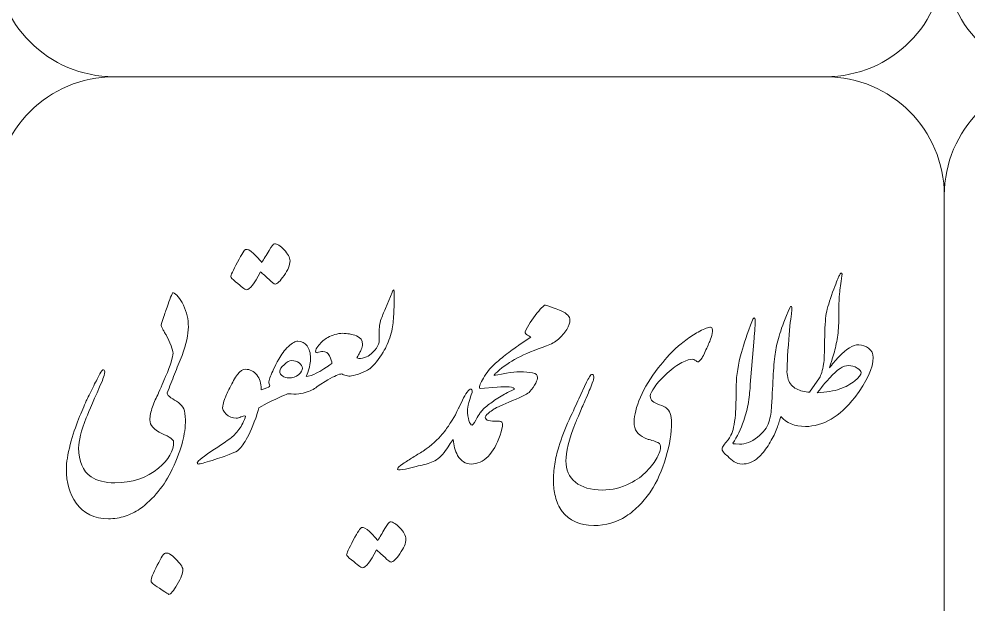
# Model space of a CAD drawing. Header units: millimetres. Extents: x 62 to 462, y 96 to 456.
# Drawn here: x 163.06 to 193.06, y 329.63 to 348.13 of the extents above; entities that cross this region are included whole.
import ezdxf

# ---------------------------------------------------------------- set-up
doc = ezdxf.new("R2010")
doc.units = ezdxf.units.MM
doc.header["$MEASUREMENT"] = 0
doc.layers.add('Layer 1', color=7, linetype='Continuous')

msp = doc.modelspace()

# ---------------------------------------------------------------- linework, layer by layer
at = {"layer": 'Layer 1', "color": 250, "lineweight": 18}
for points, knots in [([(166.0567, 376.3033), (166.0567, 376.3033), (188.5567, 376.3033), (188.5567, 376.3033), (190.6221, 376.3033), (192.3067, 374.6187), (192.3067, 372.5533), (192.3067, 372.5533), (192.3067, 350.0533), (192.3067, 350.0533), (192.3067, 347.9879), (190.6221, 346.3033), (188.5567, 346.3033), (188.5567, 346.3033), (166.0567, 346.3033), (166.0567, 346.3033), (163.9913, 346.3033), (162.3067, 347.9879), (162.3067, 350.0533), (162.3067, 350.0533), (162.3067, 372.5533), (162.3067, 372.5533), (162.3067, 374.6187), (163.9913, 376.3033), (166.0567, 376.3033)], [0, 0, 0, 0, 0.125, 0.125, 0.125, 0.25, 0.25, 0.25, 0.375, 0.375, 0.375, 0.5, 0.5, 0.5, 0.625, 0.625, 0.625, 0.75, 0.75, 0.75, 0.875, 0.875, 0.875, 1, 1, 1, 1]), ([(196.0567, 376.3033), (196.0567, 376.3033), (218.5567, 376.3033), (218.5567, 376.3033), (220.6221, 376.3033), (222.3067, 374.6187), (222.3067, 372.5533), (222.3067, 372.5533), (222.3067, 350.0533), (222.3067, 350.0533), (222.3067, 347.9879), (220.6221, 346.3033), (218.5567, 346.3033), (218.5567, 346.3033), (196.0567, 346.3033), (196.0567, 346.3033), (193.9913, 346.3033), (192.3067, 347.9879), (192.3067, 350.0533), (192.3067, 350.0533), (192.3067, 372.5533), (192.3067, 372.5533), (192.3067, 374.6187), (193.9913, 376.3033), (196.0567, 376.3033)], [0, 0, 0, 0, 0.125, 0.125, 0.125, 0.25, 0.25, 0.25, 0.375, 0.375, 0.375, 0.5, 0.5, 0.5, 0.625, 0.625, 0.625, 0.75, 0.75, 0.75, 0.875, 0.875, 0.875, 1, 1, 1, 1]), ([(166.0567, 346.3033), (166.0567, 346.3033), (188.5567, 346.3033), (188.5567, 346.3033), (190.6221, 346.3033), (192.3067, 344.6187), (192.3067, 342.5533), (192.3067, 342.5533), (192.3067, 320.0533), (192.3067, 320.0533), (192.3067, 317.9879), (190.6221, 316.3033), (188.5567, 316.3033), (188.5567, 316.3033), (166.0567, 316.3033), (166.0567, 316.3033), (163.9913, 316.3033), (162.3067, 317.9879), (162.3067, 320.0533), (162.3067, 320.0533), (162.3067, 342.5533), (162.3067, 342.5533), (162.3067, 344.6187), (163.9913, 346.3033), (166.0567, 346.3033)], [0, 0, 0, 0, 0.125, 0.125, 0.125, 0.25, 0.25, 0.25, 0.375, 0.375, 0.375, 0.5, 0.5, 0.5, 0.625, 0.625, 0.625, 0.75, 0.75, 0.75, 0.875, 0.875, 0.875, 1, 1, 1, 1]), ([(196.0567, 346.3033), (196.0567, 346.3033), (218.5567, 346.3033), (218.5567, 346.3033), (220.6221, 346.3033), (222.3067, 344.6187), (222.3067, 342.5533), (222.3067, 342.5533), (222.3067, 320.0533), (222.3067, 320.0533), (222.3067, 317.9879), (220.6221, 316.3033), (218.5567, 316.3033), (218.5567, 316.3033), (196.0567, 316.3033), (196.0567, 316.3033), (193.9913, 316.3033), (192.3067, 317.9879), (192.3067, 320.0533), (192.3067, 320.0533), (192.3067, 342.5533), (192.3067, 342.5533), (192.3067, 344.6187), (193.9913, 346.3033), (196.0567, 346.3033)], [0, 0, 0, 0, 0.125, 0.125, 0.125, 0.25, 0.25, 0.25, 0.375, 0.375, 0.375, 0.5, 0.5, 0.5, 0.625, 0.625, 0.625, 0.75, 0.75, 0.75, 0.875, 0.875, 0.875, 1, 1, 1, 1]), ([(169.7493, 339.9744), (169.7493, 340.0203), (169.8198, 340.1738), (169.9609, 340.4401), (170.102, 340.7047), (170.1885, 340.837), (170.2184, 340.837), (170.2767, 340.8617), (170.3631, 340.8194), (170.4742, 340.7118), (170.5871, 340.6024), (170.6718, 340.5072), (170.73, 340.4242), (170.7987, 340.5372), (170.8764, 340.6659), (170.961, 340.807), (171.0457, 340.9481), (171.1004, 341.0187), (171.1286, 341.0187), (171.215, 341.0187), (171.3174, 340.9551), (171.4355, 340.83), (171.5555, 340.7047), (171.6172, 340.5865), (171.6243, 340.4754), (171.6243, 340.3449), (171.5607, 340.1896), (171.4338, 340.0115), (171.3085, 339.8351), (171.2185, 339.7469), (171.1586, 339.7469), (171.1215, 339.7469), (171.0528, 339.798), (170.9522, 339.8968), (170.8534, 339.9974), (170.7652, 340.075), (170.6894, 340.1297), (170.5024, 339.7539), (170.3542, 339.567), (170.2449, 339.567), (170.2167, 339.567), (170.1779, 339.5882), (170.1249, 339.634), (170.0773, 339.6746), (170.0032, 339.7363), (169.9009, 339.8193), (169.7986, 339.9021), (169.7493, 339.9533), (169.7493, 339.9744)], [0, 0, 0, 0, 0.0625, 0.0625, 0.0625, 0.125, 0.125, 0.125, 0.1875, 0.1875, 0.1875, 0.25, 0.25, 0.25, 0.3125, 0.3125, 0.3125, 0.375, 0.375, 0.375, 0.4375, 0.4375, 0.4375, 0.5, 0.5, 0.5, 0.5625, 0.5625, 0.5625, 0.625, 0.625, 0.625, 0.6875, 0.6875, 0.6875, 0.75, 0.75, 0.75, 0.8125, 0.8125, 0.8125, 0.875, 0.875, 0.875, 0.9375, 0.9375, 0.9375, 1, 1, 1, 1]), ([(187.3304, 336.9732), (187.338, 336.8896), (187.3533, 336.809), (187.3759, 336.7307), (187.4218, 336.5895), (187.5064, 336.4872), (187.6299, 336.4272), (187.7534, 336.3673), (187.8927, 336.332), (188.048, 336.3214), (188.048, 336.3214), (188.3584, 336.7765), (188.3584, 336.7765), (188.4096, 336.863), (188.4554, 337.0094), (188.4924, 337.2157), (188.5101, 337.3286), (188.5207, 337.5791), (188.5242, 337.9619), (188.5278, 338.3464), (188.5436, 338.6322), (188.5754, 338.8173), (188.6106, 338.9902), (188.6777, 339.2124), (188.7765, 339.4859), (188.877, 339.761), (188.9387, 339.9198), (188.9599, 339.9621), (188.9828, 340.0044), (189.0005, 340.0397), (189.0146, 340.068), (189.0322, 340.0962), (189.0481, 340.1014), (189.0604, 340.0856), (189.0745, 340.0697), (189.078, 340.0432), (189.071, 340.0044), (189.0339, 339.7734), (189.0075, 339.5864), (188.9934, 339.44), (188.9811, 339.2936), (188.974, 339.1542), (188.9757, 339.0219), (188.9775, 338.8896), (188.9757, 338.7186), (188.9687, 338.5086), (188.9616, 338.2988), (188.9405, 338.1048), (188.9052, 337.9284), (188.8717, 337.7502), (188.8293, 337.5791), (188.7765, 337.4115), (188.7253, 337.2457), (188.69, 337.1399), (188.6742, 337.094), (188.757, 337.1981), (188.8576, 337.3163), (188.9793, 337.4521), (189.2086, 337.7008), (189.4185, 337.8243), (189.6037, 337.8243), (189.7166, 337.8243), (189.8207, 337.7872), (189.9141, 337.7149), (190.0094, 337.6461), (190.0588, 337.5491), (190.0588, 337.4203), (190.0588, 337.0887), (189.863, 336.6707), (189.4749, 336.1627), (188.9987, 335.5488), (188.4783, 335.2419), (187.9139, 335.2419), (187.5739, 335.2419), (187.3163, 335.345), (187.1399, 335.5524), (187.1271, 335.5111), (187.1147, 335.4735), (187.1025, 335.4396), (187.0725, 335.3372), (187.0284, 335.2155), (186.9702, 335.0762), (186.9138, 334.9368), (186.8343, 334.7886), (186.7338, 334.6335), (186.6315, 334.4782), (186.5292, 334.353), (186.4251, 334.256), (186.2646, 334.1166), (186.0936, 334.0496), (185.9136, 334.0531), (185.8219, 334.0566), (185.7372, 334.0813), (185.6614, 334.1272), (185.589, 334.1748), (185.5221, 334.2348), (185.4603, 334.3036), (185.4039, 334.3477), (185.3703, 334.3776), (185.3562, 334.39), (185.3086, 334.4359), (185.2839, 334.4817), (185.2839, 334.5294), (185.2839, 334.5646), (185.3016, 334.6052), (185.3351, 334.6493), (185.3703, 334.6934), (185.4091, 334.7445), (185.455, 334.7992), (185.4744, 334.8257), (185.5026, 334.8681), (185.5362, 334.9227), (185.5714, 334.9774), (185.6014, 335.0514), (185.6279, 335.1432), (185.6526, 335.2332), (185.6755, 335.3531), (185.6913, 335.5013), (185.7055, 335.6494), (185.7143, 335.7782), (185.7178, 335.884), (185.7178, 335.884), (185.7284, 336.2051), (185.7284, 336.2051), (185.7319, 336.3144), (185.7319, 336.4308), (185.7284, 336.5508), (185.7354, 336.8683), (185.7901, 337.2123), (185.8942, 337.5844), (185.9665, 337.8366), (186.0812, 338.1753), (186.24, 338.6022), (186.2505, 338.6304), (186.2611, 338.6481), (186.2717, 338.6586), (186.2805, 338.6692), (186.2893, 338.6745), (186.2964, 338.6745), (186.3211, 338.6709), (186.3317, 338.6057), (186.3282, 338.4787), (186.3246, 338.417), (186.3176, 338.3164), (186.3069, 338.1789), (186.2964, 338.0377), (186.2893, 337.9478), (186.2858, 337.9107), (186.2858, 337.9107), (186.1729, 336.5667), (186.1729, 336.5667), (186.1659, 336.4044), (186.1464, 336.2209), (186.1164, 336.0128), (186.0812, 335.8134), (186.0318, 335.6194), (185.9665, 335.4289), (185.8766, 335.1503), (185.7602, 334.9104), (185.619, 334.711), (185.6261, 334.6969), (185.6544, 334.6899), (185.702, 334.6899), (185.702, 334.6899), (185.8325, 334.6846), (185.8325, 334.6846), (186.0212, 334.6776), (186.21, 334.7499), (186.4005, 334.8998), (186.5892, 335.0497), (186.7109, 335.2085), (186.762, 335.3742), (186.8132, 335.5419), (186.8414, 335.7094), (186.845, 335.8788), (186.8679, 336.2685), (186.8873, 336.6072), (186.9014, 336.8947), (186.9155, 337.1823), (186.9366, 337.4151), (186.9666, 337.595), (186.9949, 337.7732), (187.0425, 337.9689), (187.1078, 338.1789), (187.173, 338.3887), (187.2771, 338.6604), (187.4182, 338.9955), (187.4394, 339.0291), (187.457, 339.0432), (187.4747, 339.0361), (187.4923, 339.0291), (187.4853, 338.895), (187.4517, 338.6304), (187.4182, 338.3676), (187.3847, 337.9778), (187.3512, 337.461), (187.3476, 337.3266), (187.3408, 337.1646), (187.3304, 336.9732)], [0, 0, 0, 0, 0.0151515, 0.0151515, 0.0151515, 0.030303, 0.030303, 0.030303, 0.0454545, 0.0454545, 0.0454545, 0.0606061, 0.0606061, 0.0606061, 0.0757576, 0.0757576, 0.0757576, 0.0909091, 0.0909091, 0.0909091, 0.1060606, 0.1060606, 0.1060606, 0.1212121, 0.1212121, 0.1212121, 0.1363636, 0.1363636, 0.1363636, 0.1515152, 0.1515152, 0.1515152, 0.1666667, 0.1666667, 0.1666667, 0.1818182, 0.1818182, 0.1818182, 0.1969697, 0.1969697, 0.1969697, 0.2121212, 0.2121212, 0.2121212, 0.2272727, 0.2272727, 0.2272727, 0.2424242, 0.2424242, 0.2424242, 0.2575758, 0.2575758, 0.2575758, 0.2727273, 0.2727273, 0.2727273, 0.2878788, 0.2878788, 0.2878788, 0.3030303, 0.3030303, 0.3030303, 0.3181818, 0.3181818, 0.3181818, 0.3333333, 0.3333333, 0.3333333, 0.3484848, 0.3484848, 0.3484848, 0.3636364, 0.3636364, 0.3636364, 0.3787879, 0.3787879, 0.3787879, 0.3939394, 0.3939394, 0.3939394, 0.4090909, 0.4090909, 0.4090909, 0.4242424, 0.4242424, 0.4242424, 0.4393939, 0.4393939, 0.4393939, 0.4545455, 0.4545455, 0.4545455, 0.469697, 0.469697, 0.469697, 0.4848485, 0.4848485, 0.4848485, 0.5, 0.5, 0.5, 0.5151515, 0.5151515, 0.5151515, 0.530303, 0.530303, 0.530303, 0.5454545, 0.5454545, 0.5454545, 0.5606061, 0.5606061, 0.5606061, 0.5757576, 0.5757576, 0.5757576, 0.5909091, 0.5909091, 0.5909091, 0.6060606, 0.6060606, 0.6060606, 0.6212121, 0.6212121, 0.6212121, 0.6363636, 0.6363636, 0.6363636, 0.6515152, 0.6515152, 0.6515152, 0.6666667, 0.6666667, 0.6666667, 0.6818182, 0.6818182, 0.6818182, 0.6969697, 0.6969697, 0.6969697, 0.7121212, 0.7121212, 0.7121212, 0.7272727, 0.7272727, 0.7272727, 0.7424242, 0.7424242, 0.7424242, 0.7575758, 0.7575758, 0.7575758, 0.7727273, 0.7727273, 0.7727273, 0.7878788, 0.7878788, 0.7878788, 0.8030303, 0.8030303, 0.8030303, 0.8181818, 0.8181818, 0.8181818, 0.8333333, 0.8333333, 0.8333333, 0.8484848, 0.8484848, 0.8484848, 0.8636364, 0.8636364, 0.8636364, 0.8787879, 0.8787879, 0.8787879, 0.8939394, 0.8939394, 0.8939394, 0.9090909, 0.9090909, 0.9090909, 0.9242424, 0.9242424, 0.9242424, 0.9393939, 0.9393939, 0.9393939, 0.9545455, 0.9545455, 0.9545455, 0.969697, 0.969697, 0.969697, 0.9848485, 0.9848485, 0.9848485, 1, 1, 1, 1]), ([(167.9448, 334.7622), (167.9448, 334.8204), (167.8213, 334.9068), (167.5726, 335.0197), (167.3204, 335.1379), (167.1951, 335.2808), (167.1951, 335.4501), (167.1951, 335.5701), (167.2216, 335.7076), (167.2763, 335.8611), (167.3292, 336.0128), (167.3927, 336.1592), (167.4686, 336.2968), (167.4686, 336.2968), (167.4704, 336.3), (167.4704, 336.3), (167.4704, 336.3), (167.4703, 336.3003), (167.4703, 336.3003), (167.5867, 336.5755), (167.6608, 336.7501), (167.6925, 336.8224), (167.8478, 337.1841), (167.9253, 337.431), (167.9253, 337.5615), (167.9253, 337.6056), (167.9042, 337.6833), (167.8619, 337.7943), (167.8143, 337.9143), (167.7684, 338.0202), (167.7225, 338.1083), (167.7031, 338.1436), (167.682, 338.1771), (167.6608, 338.2124), (167.6396, 338.2476), (167.622, 338.2812), (167.6043, 338.3165), (167.562, 338.3782), (167.5461, 338.4258), (167.5532, 338.4611), (167.5832, 338.5563), (167.6114, 338.6428), (167.6361, 338.7186), (167.659, 338.7945), (167.682, 338.8597), (167.7031, 338.9144), (167.7948, 339.1914), (167.8654, 339.3765), (167.9148, 339.4736), (168.0312, 339.4347), (168.1458, 339.3042), (168.2552, 339.0802), (168.3593, 338.8562), (168.4104, 338.6269), (168.4104, 338.394), (168.4104, 338.1524), (168.3434, 337.849), (168.2094, 337.4839), (168.13, 337.2881), (168.0506, 337.0905), (167.973, 336.8913), (167.8954, 336.6937), (167.8195, 336.4962), (167.7437, 336.3003), (167.7437, 336.3003), (167.7432, 336.2994), (167.7432, 336.2994), (167.7432, 336.2994), (167.7437, 336.2968), (167.7437, 336.2968), (167.7437, 336.2492), (167.7825, 336.1998), (167.8602, 336.1521), (167.9377, 336.1045), (168.0153, 336.0516), (168.0948, 335.9952), (168.1741, 335.937), (168.2306, 335.8734), (168.2658, 335.8011), (168.2994, 335.7218), (168.317, 335.6053), (168.317, 335.4501), (168.317, 335.2226), (168.287, 334.9897), (168.2288, 334.7516), (168.1706, 334.5205), (168.0612, 334.2348), (167.9025, 333.8943), (167.652, 333.3669), (167.3115, 332.9472), (166.8794, 332.6332), (166.7224, 332.5326), (166.5672, 332.4568), (166.4155, 332.4057), (166.2497, 332.351), (166.0716, 332.3227), (165.8828, 332.3227), (165.4383, 332.3227), (165.0979, 332.4885), (164.8598, 332.8184), (164.6569, 333.1006), (164.5546, 333.464), (164.5546, 333.9049), (164.5546, 334.1007), (164.5952, 334.3565), (164.6781, 334.674), (164.761, 334.9809), (164.8474, 335.2455), (164.9374, 335.4695), (165.0344, 335.7006), (165.1155, 335.8964), (165.1843, 336.0534), (165.2055, 336.0921), (165.2355, 336.1503), (165.2725, 336.228), (165.3113, 336.3039), (165.3589, 336.4062), (165.4172, 336.5296), (165.4595, 336.6054), (165.4965, 336.6742), (165.5283, 336.736), (165.5618, 336.7977), (165.5883, 336.8541), (165.6094, 336.9018), (165.6606, 336.9953), (165.6994, 337.0394), (165.7276, 337.0359), (165.7664, 337.0288), (165.7752, 336.99), (165.7593, 336.9177), (165.7417, 336.8313), (165.7188, 336.7572), (165.6923, 336.6954), (165.4471, 336.1292), (165.2778, 335.7359), (165.1843, 335.5119), (165.0238, 335.1009), (164.9427, 334.7851), (164.9427, 334.5611), (164.9427, 334.136), (165.0732, 333.8344), (165.3342, 333.651), (165.5283, 333.5239), (165.777, 333.4605), (166.0839, 333.4605), (166.636, 333.4605), (167.0964, 333.6156), (167.4686, 333.9243), (167.7861, 334.1907), (167.9448, 334.4694), (167.9448, 334.7622)], [0, 0, 0, 0, 0.02, 0.02, 0.02, 0.04, 0.04, 0.04, 0.06, 0.06, 0.06, 0.08, 0.08, 0.08, 0.1, 0.1, 0.1, 0.12, 0.12, 0.12, 0.14, 0.14, 0.14, 0.16, 0.16, 0.16, 0.18, 0.18, 0.18, 0.2, 0.2, 0.2, 0.22, 0.22, 0.22, 0.24, 0.24, 0.24, 0.26, 0.26, 0.26, 0.28, 0.28, 0.28, 0.3, 0.3, 0.3, 0.32, 0.32, 0.32, 0.34, 0.34, 0.34, 0.36, 0.36, 0.36, 0.38, 0.38, 0.38, 0.4, 0.4, 0.4, 0.42, 0.42, 0.42, 0.44, 0.44, 0.44, 0.46, 0.46, 0.46, 0.48, 0.48, 0.48, 0.5, 0.5, 0.5, 0.52, 0.52, 0.52, 0.54, 0.54, 0.54, 0.56, 0.56, 0.56, 0.58, 0.58, 0.58, 0.6, 0.6, 0.6, 0.62, 0.62, 0.62, 0.64, 0.64, 0.64, 0.66, 0.66, 0.66, 0.68, 0.68, 0.68, 0.7, 0.7, 0.7, 0.72, 0.72, 0.72, 0.74, 0.74, 0.74, 0.76, 0.76, 0.76, 0.78, 0.78, 0.78, 0.8, 0.8, 0.8, 0.82, 0.82, 0.82, 0.84, 0.84, 0.84, 0.86, 0.86, 0.86, 0.88, 0.88, 0.88, 0.9, 0.9, 0.9, 0.92, 0.92, 0.92, 0.94, 0.94, 0.94, 0.96, 0.96, 0.96, 0.98, 0.98, 0.98, 1, 1, 1, 1]), ([(174.1413, 337.4998), (174.2242, 337.558), (174.2948, 337.6303), (174.353, 337.7167), (174.4147, 337.8032), (174.4465, 337.8896), (174.4465, 337.9761), (174.4465, 337.9761), (174.4465, 338.3165), (174.4465, 338.3165), (174.4465, 338.3994), (174.4606, 338.4911), (174.4871, 338.5899), (174.5364, 338.7274), (174.5859, 338.8545), (174.637, 338.9673), (174.637, 338.9673), (174.8487, 339.4788), (174.8487, 339.4788), (174.8522, 339.5036), (174.8698, 339.5318), (174.9015, 339.5618), (174.9157, 339.5618), (174.921, 339.5265), (174.921, 339.4542), (174.921, 339.4542), (174.9122, 339.0873), (174.9122, 339.0873), (174.9122, 339.0873), (174.891, 338.6428), (174.891, 338.6428), (174.891, 338.4876), (174.8592, 338.3112), (174.7975, 338.1154), (174.7393, 337.9178), (174.6634, 337.745), (174.57, 337.5933), (174.4294, 337.3631), (174.2871, 337.1871), (174.1431, 337.0673), (174.1431, 337.0673), (174.1413, 337.0641), (174.1413, 337.0641), (174.0584, 337.0094), (173.9649, 336.9618), (173.8626, 336.923), (173.7585, 336.8824), (173.658, 336.8559), (173.5628, 336.8418), (173.5098, 336.8313), (173.4552, 336.8348), (173.397, 336.8489), (173.3388, 336.8648), (173.2929, 336.8824), (173.2629, 336.9036), (173.2206, 336.9036), (173.1624, 336.8859), (173.0865, 336.8524), (173.0142, 336.8207), (172.9242, 336.7766), (172.8184, 336.7184), (172.8184, 336.7184), (172.5132, 336.5261), (172.5132, 336.5261), (172.5132, 336.5261), (172.5129, 336.5274), (172.5129, 336.5274), (172.416, 336.4413), (172.2996, 336.376), (172.1622, 336.332), (172.007, 336.2721), (171.8112, 336.2544), (171.5731, 336.2738), (171.5237, 336.2738), (171.3032, 336.1768), (170.9064, 335.9793), (170.9064, 335.9793), (170.6337, 335.829), (170.6337, 335.829), (170.6337, 335.829), (170.6136, 335.75), (170.6136, 335.75), (170.5924, 335.6635), (170.5659, 335.5806), (170.5395, 335.5048), (170.4177, 335.1714), (170.3067, 334.9245), (170.2026, 334.7657), (170.1003, 334.607), (170.0191, 334.5099), (169.9609, 334.4712), (169.901, 334.4341), (169.8145, 334.3935), (169.6963, 334.3494), (169.5799, 334.3071), (169.4018, 334.2471), (169.1619, 334.1695), (168.922, 334.0919), (168.7809, 334.0531), (168.735, 334.0531), (168.7086, 334.0531), (168.6945, 334.0602), (168.6945, 334.0743), (168.6663, 334.1113), (168.8091, 334.2366), (169.1231, 334.4465), (169.437, 334.6563), (169.6399, 334.794), (169.7298, 334.8592), (169.8216, 334.9245), (169.9151, 335.0197), (170.0085, 335.1467), (170.1038, 335.2719), (170.1744, 335.4148), (170.2185, 335.5718), (170.1708, 335.5789), (170.1214, 335.5701), (170.0721, 335.5436), (170.0209, 335.5189), (169.9715, 335.5048), (169.9239, 335.5048), (169.7969, 335.5083), (169.6893, 335.5506), (169.6029, 335.6301), (169.5182, 335.7076), (169.4811, 335.7958), (169.4952, 335.8929), (169.5093, 335.9511), (169.5288, 336.0198), (169.5552, 336.0975), (169.5799, 336.1751), (169.6346, 336.2985), (169.7175, 336.4661), (169.8004, 336.6354), (169.8833, 336.7748), (169.968, 336.8841), (170.0526, 336.9953), (170.1355, 337.05), (170.2185, 337.05), (170.3595, 337.05), (170.4777, 336.99), (170.573, 336.87), (170.6682, 336.7483), (170.7141, 336.6037), (170.7141, 336.4361), (170.7141, 336.4361), (170.7138, 336.4008), (170.7138, 336.4008), (170.7138, 336.4008), (170.8111, 336.4344), (170.8111, 336.4344), (170.9257, 336.4767), (170.984, 336.5067), (170.984, 336.5278), (170.9628, 336.5631), (170.9522, 336.6054), (170.9522, 336.6566), (170.9592, 336.7024), (170.9769, 336.7589), (171.0051, 336.8277), (171.0528, 336.9546), (171.141, 337.1346), (171.2679, 337.3656), (171.3473, 337.5174), (171.4479, 337.6514), (171.5731, 337.7679), (171.6966, 337.8825), (171.7971, 337.9389), (171.873, 337.9389), (171.9929, 337.9389), (172.0917, 337.8878), (172.1675, 337.789), (172.2363, 337.692), (172.2699, 337.565), (172.2699, 337.4062), (172.2699, 337.2651), (172.2504, 337.1381), (172.2116, 337.027), (172.171, 336.9141), (172.1463, 336.8453), (172.1358, 336.8171), (172.1358, 336.8171), (172.1975, 336.8277), (172.1975, 336.8277), (172.3316, 336.8612), (172.4374, 336.907), (172.5132, 336.9618), (172.5132, 336.9618), (172.5165, 336.9564), (172.5165, 336.9564), (172.578, 336.9883), (172.6651, 337.0407), (172.776, 337.1153), (172.8008, 337.1294), (172.8572, 337.17), (172.9472, 337.2352), (172.9472, 337.2899), (172.9224, 337.3692), (172.8748, 337.4733), (172.8237, 337.5668), (172.7532, 337.6127), (172.6632, 337.6127), (172.605, 337.6127), (172.545, 337.5986), (172.4815, 337.5703), (172.4374, 337.5703), (172.4233, 337.6003), (172.4409, 337.6585), (172.455, 337.7009), (172.485, 337.752), (172.5344, 337.8138), (172.6103, 337.9107), (172.7037, 337.9919), (172.8184, 338.0571), (172.8907, 338.096), (172.9648, 338.1242), (173.0406, 338.1453), (173.1342, 338.1736), (173.2117, 338.1877), (173.2788, 338.1877), (173.4357, 338.1877), (173.5839, 338.1594), (173.7233, 338.1048), (173.8538, 338.0536), (173.919, 337.9637), (173.919, 337.8349), (173.919, 337.7908), (173.9032, 337.7361), (173.8732, 337.6709), (173.8556, 337.632), (173.8397, 337.5968), (173.8238, 337.5668), (173.808, 337.5351), (173.7797, 337.4839), (173.7374, 337.4116), (173.7621, 337.3904), (173.8203, 337.3887), (173.9138, 337.4028), (174.0072, 337.4187), (174.0831, 337.4504), (174.1413, 337.4998)], [0, 0, 0, 0, 0.0125, 0.0125, 0.0125, 0.025, 0.025, 0.025, 0.0375, 0.0375, 0.0375, 0.05, 0.05, 0.05, 0.0625, 0.0625, 0.0625, 0.075, 0.075, 0.075, 0.0875, 0.0875, 0.0875, 0.1, 0.1, 0.1, 0.1125, 0.1125, 0.1125, 0.125, 0.125, 0.125, 0.1375, 0.1375, 0.1375, 0.15, 0.15, 0.15, 0.1625, 0.1625, 0.1625, 0.175, 0.175, 0.175, 0.1875, 0.1875, 0.1875, 0.2, 0.2, 0.2, 0.2125, 0.2125, 0.2125, 0.225, 0.225, 0.225, 0.2375, 0.2375, 0.2375, 0.25, 0.25, 0.25, 0.2625, 0.2625, 0.2625, 0.275, 0.275, 0.275, 0.2875, 0.2875, 0.2875, 0.3, 0.3, 0.3, 0.3125, 0.3125, 0.3125, 0.325, 0.325, 0.325, 0.3375, 0.3375, 0.3375, 0.35, 0.35, 0.35, 0.3625, 0.3625, 0.3625, 0.375, 0.375, 0.375, 0.3875, 0.3875, 0.3875, 0.4, 0.4, 0.4, 0.4125, 0.4125, 0.4125, 0.425, 0.425, 0.425, 0.4375, 0.4375, 0.4375, 0.45, 0.45, 0.45, 0.4625, 0.4625, 0.4625, 0.475, 0.475, 0.475, 0.4875, 0.4875, 0.4875, 0.5, 0.5, 0.5, 0.5125, 0.5125, 0.5125, 0.525, 0.525, 0.525, 0.5375, 0.5375, 0.5375, 0.55, 0.55, 0.55, 0.5625, 0.5625, 0.5625, 0.575, 0.575, 0.575, 0.5875, 0.5875, 0.5875, 0.6, 0.6, 0.6, 0.6125, 0.6125, 0.6125, 0.625, 0.625, 0.625, 0.6375, 0.6375, 0.6375, 0.65, 0.65, 0.65, 0.6625, 0.6625, 0.6625, 0.675, 0.675, 0.675, 0.6875, 0.6875, 0.6875, 0.7, 0.7, 0.7, 0.7125, 0.7125, 0.7125, 0.725, 0.725, 0.725, 0.7375, 0.7375, 0.7375, 0.75, 0.75, 0.75, 0.7625, 0.7625, 0.7625, 0.775, 0.775, 0.775, 0.7875, 0.7875, 0.7875, 0.8, 0.8, 0.8, 0.8125, 0.8125, 0.8125, 0.825, 0.825, 0.825, 0.8375, 0.8375, 0.8375, 0.85, 0.85, 0.85, 0.8625, 0.8625, 0.8625, 0.875, 0.875, 0.875, 0.8875, 0.8875, 0.8875, 0.9, 0.9, 0.9, 0.9125, 0.9125, 0.9125, 0.925, 0.925, 0.925, 0.9375, 0.9375, 0.9375, 0.95, 0.95, 0.95, 0.9625, 0.9625, 0.9625, 0.975, 0.975, 0.975, 0.9875, 0.9875, 0.9875, 1, 1, 1, 1]), ([(178.1684, 337.2828), (178.2548, 337.3551), (178.3783, 337.4539), (178.5405, 337.5827), (178.6993, 337.7026), (178.8069, 337.782), (178.8669, 337.819), (178.8669, 337.819), (179.2373, 338.0625), (179.2373, 338.0625), (179.2285, 338.0695), (179.1915, 338.0924), (179.1297, 338.1294), (179.0821, 338.1542), (179.0574, 338.1876), (179.0574, 338.2335), (179.1474, 338.4328), (179.2708, 338.6304), (179.4296, 338.828), (179.5848, 339.0132), (179.6748, 339.0978), (179.703, 339.0802), (179.9817, 338.985), (180.1475, 338.9232), (180.1986, 338.9003), (180.3821, 338.8138), (180.4738, 338.715), (180.4738, 338.6057), (180.4738, 338.5299), (180.4385, 338.4311), (180.3697, 338.3112), (180.2939, 338.193), (180.2074, 338.0924), (180.1122, 338.006), (180.0046, 337.9161), (179.8794, 337.8437), (179.7347, 337.789), (179.359, 337.662), (179.0521, 337.5351), (178.8122, 337.408), (178.5762, 337.2848), (178.3639, 337.1394), (178.1775, 336.9701), (178.1775, 336.9701), (178.1701, 336.9582), (178.1701, 336.9582), (178.1313, 336.9353), (178.1067, 336.9123), (178.0943, 336.8912), (178.0819, 336.87), (178.0767, 336.8595), (178.0767, 336.8559), (178.1067, 336.863), (178.2372, 336.8859), (178.4647, 336.9282), (178.6323, 336.9547), (178.7734, 336.9688), (178.888, 336.9688), (179.052, 336.9688), (179.1879, 336.9582), (179.2902, 336.9388), (179.3978, 336.9177), (179.4507, 336.8683), (179.4507, 336.7889), (179.4507, 336.7572), (179.4313, 336.699), (179.3943, 336.6125), (179.3449, 336.5226), (179.2831, 336.4326), (179.2073, 336.3444), (179.1561, 336.2844), (178.9727, 336.1909), (178.6569, 336.0604), (178.343, 335.9281), (178.149, 335.8399), (178.0767, 335.7941), (178.0043, 335.7465), (177.9496, 335.7076), (177.9108, 335.6777), (177.89, 335.6502), (177.8672, 335.6297), (177.8426, 335.6168), (177.7887, 335.555), (177.7816, 335.5059), (177.8226, 335.4695), (177.8632, 335.4307), (177.932, 335.4113), (178.029, 335.4096), (178.126, 335.4078), (178.1966, 335.4078), (178.2407, 335.4078), (178.3095, 335.4007), (178.3448, 335.3601), (178.3448, 335.2878), (178.3448, 335.2367), (178.3165, 335.1273), (178.2618, 334.9633), (178.1649, 334.674), (178.0396, 334.4517), (177.8844, 334.2966), (177.7221, 334.1343), (177.5457, 334.0531), (177.3517, 334.0531), (177.17, 334.0531), (177.0271, 334.1448), (176.9231, 334.3265), (176.8439, 334.4712), (176.7954, 334.6392), (176.7791, 334.8303), (176.7089, 334.7246), (176.6141, 334.586), (176.4944, 334.4147), (176.4221, 334.3248), (176.3604, 334.2612), (176.3074, 334.2242), (176.2386, 334.1748), (176.1699, 334.136), (176.0993, 334.1078), (176.0288, 334.0778), (175.9512, 334.0549), (175.8665, 334.0355), (175.7818, 334.0161), (175.6989, 333.9966), (175.616, 333.9755), (175.616, 333.9755), (175.2738, 333.8926), (175.2738, 333.8926), (175.1362, 333.8697), (175.0515, 333.8661), (175.0215, 333.882), (175.0215, 333.9314), (175.078, 333.9914), (175.1927, 334.0637), (175.295, 334.1289), (175.4008, 334.196), (175.5066, 334.263), (175.6143, 334.33), (175.7201, 334.3953), (175.8276, 334.4606), (176.0993, 334.6511), (176.3039, 334.8292), (176.438, 334.9932), (176.5403, 335.122), (176.6214, 335.2332), (176.6796, 335.3301), (176.7184, 335.3848), (176.7749, 335.4801), (176.8507, 335.6142), (176.8507, 335.6142), (176.9007, 335.7166), (176.9007, 335.7166), (176.9127, 335.7446), (176.9254, 335.7715), (176.939, 335.7976), (176.9452, 335.8101), (176.9515, 335.8222), (176.958, 335.834), (176.958, 335.834), (177.0729, 336.0693), (177.0729, 336.0693), (177.1242, 336.1751), (177.1753, 336.2615), (177.2229, 336.3267), (177.267, 336.3921), (177.3093, 336.4238), (177.3464, 336.4203), (177.3816, 336.4026), (177.3922, 336.3691), (177.3781, 336.3162), (177.3393, 336.2033), (177.3164, 336.1292), (177.3058, 336.0939), (177.2667, 335.9638), (177.2411, 335.8608), (177.2298, 335.7864), (177.2472, 335.4744), (177.2981, 335.3052), (177.3834, 335.2773), (177.4205, 335.316), (177.4752, 335.399), (177.5439, 335.526), (177.5845, 335.6018), (177.6163, 335.6529), (177.6357, 335.6812), (177.6408, 335.6877), (177.6467, 335.6931), (177.6534, 335.6979), (177.6844, 335.736), (177.7227, 335.7765), (177.7662, 335.817), (177.8738, 335.914), (177.9814, 335.9969), (178.0925, 336.0693), (178.2336, 336.1627), (178.3695, 336.2439), (178.5, 336.3126), (178.5105, 336.3197), (178.5846, 336.3567), (178.7223, 336.422), (178.7223, 336.4555), (178.6675, 336.4802), (178.5564, 336.4944), (178.4612, 336.4979), (178.3306, 336.4944), (178.1701, 336.4837), (178.1701, 336.4837), (177.6321, 336.4414), (177.6321, 336.4414), (177.6075, 336.4414), (177.6004, 336.4626), (177.611, 336.5031), (177.6321, 336.5931), (177.6992, 336.7236), (177.8156, 336.8912), (177.9288, 337.0583), (178.0453, 337.1859), (178.1653, 337.2756), (178.1653, 337.2756), (178.1684, 337.2828), (178.1684, 337.2828)], [0, 0, 0, 0, 0.0136986, 0.0136986, 0.0136986, 0.0273973, 0.0273973, 0.0273973, 0.0410959, 0.0410959, 0.0410959, 0.0547945, 0.0547945, 0.0547945, 0.0684932, 0.0684932, 0.0684932, 0.0821918, 0.0821918, 0.0821918, 0.0958904, 0.0958904, 0.0958904, 0.109589, 0.109589, 0.109589, 0.1232877, 0.1232877, 0.1232877, 0.1369863, 0.1369863, 0.1369863, 0.1506849, 0.1506849, 0.1506849, 0.1643836, 0.1643836, 0.1643836, 0.1780822, 0.1780822, 0.1780822, 0.1917808, 0.1917808, 0.1917808, 0.2054795, 0.2054795, 0.2054795, 0.2191781, 0.2191781, 0.2191781, 0.2328767, 0.2328767, 0.2328767, 0.2465753, 0.2465753, 0.2465753, 0.260274, 0.260274, 0.260274, 0.2739726, 0.2739726, 0.2739726, 0.2876712, 0.2876712, 0.2876712, 0.3013699, 0.3013699, 0.3013699, 0.3150685, 0.3150685, 0.3150685, 0.3287671, 0.3287671, 0.3287671, 0.3424658, 0.3424658, 0.3424658, 0.3561644, 0.3561644, 0.3561644, 0.369863, 0.369863, 0.369863, 0.3835616, 0.3835616, 0.3835616, 0.3972603, 0.3972603, 0.3972603, 0.4109589, 0.4109589, 0.4109589, 0.4246575, 0.4246575, 0.4246575, 0.4383562, 0.4383562, 0.4383562, 0.4520548, 0.4520548, 0.4520548, 0.4657534, 0.4657534, 0.4657534, 0.4794521, 0.4794521, 0.4794521, 0.4931507, 0.4931507, 0.4931507, 0.5068493, 0.5068493, 0.5068493, 0.5205479, 0.5205479, 0.5205479, 0.5342466, 0.5342466, 0.5342466, 0.5479452, 0.5479452, 0.5479452, 0.5616438, 0.5616438, 0.5616438, 0.5753425, 0.5753425, 0.5753425, 0.5890411, 0.5890411, 0.5890411, 0.6027397, 0.6027397, 0.6027397, 0.6164384, 0.6164384, 0.6164384, 0.630137, 0.630137, 0.630137, 0.6438356, 0.6438356, 0.6438356, 0.6575342, 0.6575342, 0.6575342, 0.6712329, 0.6712329, 0.6712329, 0.6849315, 0.6849315, 0.6849315, 0.6986301, 0.6986301, 0.6986301, 0.7123288, 0.7123288, 0.7123288, 0.7260274, 0.7260274, 0.7260274, 0.739726, 0.739726, 0.739726, 0.7534247, 0.7534247, 0.7534247, 0.7671233, 0.7671233, 0.7671233, 0.7808219, 0.7808219, 0.7808219, 0.7945205, 0.7945205, 0.7945205, 0.8082192, 0.8082192, 0.8082192, 0.8219178, 0.8219178, 0.8219178, 0.8356164, 0.8356164, 0.8356164, 0.8493151, 0.8493151, 0.8493151, 0.8630137, 0.8630137, 0.8630137, 0.8767123, 0.8767123, 0.8767123, 0.890411, 0.890411, 0.890411, 0.9041096, 0.9041096, 0.9041096, 0.9178082, 0.9178082, 0.9178082, 0.9315068, 0.9315068, 0.9315068, 0.9452055, 0.9452055, 0.9452055, 0.9589041, 0.9589041, 0.9589041, 0.9726027, 0.9726027, 0.9726027, 0.9863014, 0.9863014, 0.9863014, 1, 1, 1, 1]), ([(184.9788, 338.2494), (184.9664, 338.163), (184.9434, 338.0801), (184.9152, 337.9989), (184.8852, 337.9178), (184.8376, 337.8049), (184.7706, 337.6602), (184.7036, 337.5156), (184.663, 337.4327), (184.6489, 337.4115), (184.5942, 337.3251), (184.5448, 337.2828), (184.5042, 337.2828), (184.4725, 337.304), (184.446, 337.3233), (184.4214, 337.3428), (184.3967, 337.3622), (184.3755, 337.371), (184.3543, 337.371), (184.2679, 337.371), (184.155, 337.3357), (184.0139, 337.2651), (183.871, 337.1946), (183.7176, 337.0817), (183.5482, 336.9265), (183.3789, 336.7713), (183.2466, 336.6266), (183.1514, 336.4926), (183.0579, 336.3585), (183.0102, 336.265), (183.0102, 336.2139), (183.0102, 336.138), (183.0332, 336.078), (183.0825, 336.0375), (183.1231, 336.0057), (183.1972, 335.9705), (183.3048, 335.9299), (183.4107, 335.8875), (183.483, 335.854), (183.5165, 335.8258), (183.6312, 335.7465), (183.6876, 335.5912), (183.6876, 335.3601), (183.6876, 335.0409), (183.6276, 334.674), (183.5059, 334.263), (183.386, 333.8502), (183.2272, 333.494), (183.0314, 333.1905), (182.9309, 333.0495), (182.8145, 332.9083), (182.6804, 332.7672), (182.5464, 332.6244), (182.4017, 332.5044), (182.2465, 332.4039), (181.9501, 332.2081), (181.608, 332.1093), (181.2234, 332.1093), (180.786, 332.1164), (180.4526, 332.2645), (180.225, 332.5538), (180.1227, 332.702), (180.0504, 332.859), (180.0117, 333.0248), (179.9711, 333.1905), (179.9517, 333.3476), (179.9517, 333.4957), (179.9517, 333.6845), (179.9658, 333.8697), (179.9922, 334.0513), (180.0204, 334.2312), (180.0628, 334.413), (180.121, 334.5964), (180.2109, 334.8927), (180.3186, 335.1785), (180.4473, 335.4537), (180.5743, 335.7288), (180.6766, 335.9511), (180.756, 336.1204), (180.756, 336.1204), (180.9994, 336.6372), (180.9994, 336.6372), (181.0276, 336.6954), (181.0559, 336.7518), (181.0876, 336.8083), (181.1176, 336.863), (181.1458, 336.8895), (181.1705, 336.8895), (181.204, 336.8895), (181.2234, 336.863), (181.2252, 336.8083), (181.227, 336.7518), (181.2199, 336.7113), (181.2058, 336.6831), (181.1688, 336.5843), (181.1352, 336.4996), (181.1088, 336.4326), (181.0806, 336.3656), (181.04, 336.2685), (180.9835, 336.1416), (180.9288, 336.0128), (180.8689, 335.8752), (180.8054, 335.727), (180.7419, 335.5789), (180.689, 335.4572), (180.6484, 335.3601), (180.4455, 334.824), (180.3432, 334.42), (180.3432, 334.1519), (180.3432, 333.8697), (180.4438, 333.6456), (180.6466, 333.4798), (180.8477, 333.3141), (181.1317, 333.2311), (181.4968, 333.2311), (181.8002, 333.2311), (182.093, 333.3017), (182.377, 333.4428), (182.5869, 333.5504), (182.7633, 333.6792), (182.9044, 333.8309), (183.0455, 333.9825), (183.1531, 334.1254), (183.2272, 334.2577), (183.3013, 334.39), (183.3384, 334.5099), (183.3384, 334.6158), (183.3384, 334.6811), (183.2889, 334.7304), (183.1902, 334.7604), (183.0914, 334.7922), (183.0208, 334.8133), (182.9767, 334.824), (182.9344, 334.8327), (182.885, 334.8522), (182.8286, 334.8804), (182.7228, 334.9315), (182.6416, 334.9968), (182.5851, 335.0744), (182.5305, 335.152), (182.5023, 335.2578), (182.5023, 335.3919), (182.5023, 335.5947), (182.5692, 335.854), (182.7015, 336.1662), (182.8338, 336.4802), (183.0208, 336.7889), (183.2625, 337.0923), (183.46, 337.3392), (183.6399, 337.5421), (183.8004, 337.6956), (183.8869, 337.7749), (183.998, 337.8666), (184.1321, 337.9672), (184.2661, 338.0695), (184.3967, 338.1559), (184.5254, 338.2282), (184.6806, 338.3182), (184.8024, 338.3694), (184.8923, 338.3835), (184.9293, 338.3835), (184.9558, 338.3676), (184.9699, 338.3376), (184.9823, 338.3058), (184.9858, 338.2776), (184.9788, 338.2494)], [0, 0, 0, 0, 0.0181818, 0.0181818, 0.0181818, 0.0363636, 0.0363636, 0.0363636, 0.0545455, 0.0545455, 0.0545455, 0.0727273, 0.0727273, 0.0727273, 0.0909091, 0.0909091, 0.0909091, 0.1090909, 0.1090909, 0.1090909, 0.1272727, 0.1272727, 0.1272727, 0.1454545, 0.1454545, 0.1454545, 0.1636364, 0.1636364, 0.1636364, 0.1818182, 0.1818182, 0.1818182, 0.2, 0.2, 0.2, 0.2181818, 0.2181818, 0.2181818, 0.2363636, 0.2363636, 0.2363636, 0.2545455, 0.2545455, 0.2545455, 0.2727273, 0.2727273, 0.2727273, 0.2909091, 0.2909091, 0.2909091, 0.3090909, 0.3090909, 0.3090909, 0.3272727, 0.3272727, 0.3272727, 0.3454545, 0.3454545, 0.3454545, 0.3636364, 0.3636364, 0.3636364, 0.3818182, 0.3818182, 0.3818182, 0.4, 0.4, 0.4, 0.4181818, 0.4181818, 0.4181818, 0.4363636, 0.4363636, 0.4363636, 0.4545455, 0.4545455, 0.4545455, 0.4727273, 0.4727273, 0.4727273, 0.4909091, 0.4909091, 0.4909091, 0.5090909, 0.5090909, 0.5090909, 0.5272727, 0.5272727, 0.5272727, 0.5454545, 0.5454545, 0.5454545, 0.5636364, 0.5636364, 0.5636364, 0.5818182, 0.5818182, 0.5818182, 0.6, 0.6, 0.6, 0.6181818, 0.6181818, 0.6181818, 0.6363636, 0.6363636, 0.6363636, 0.6545455, 0.6545455, 0.6545455, 0.6727273, 0.6727273, 0.6727273, 0.6909091, 0.6909091, 0.6909091, 0.7090909, 0.7090909, 0.7090909, 0.7272727, 0.7272727, 0.7272727, 0.7454545, 0.7454545, 0.7454545, 0.7636364, 0.7636364, 0.7636364, 0.7818182, 0.7818182, 0.7818182, 0.8, 0.8, 0.8, 0.8181818, 0.8181818, 0.8181818, 0.8363636, 0.8363636, 0.8363636, 0.8545455, 0.8545455, 0.8545455, 0.8727273, 0.8727273, 0.8727273, 0.8909091, 0.8909091, 0.8909091, 0.9090909, 0.9090909, 0.9090909, 0.9272727, 0.9272727, 0.9272727, 0.9454545, 0.9454545, 0.9454545, 0.9636364, 0.9636364, 0.9636364, 0.9818182, 0.9818182, 0.9818182, 1, 1, 1, 1]), ([(172.0176, 337.0817), (172.0176, 337.1399), (171.9823, 337.1964), (171.9135, 337.251), (171.8376, 337.3004), (171.7601, 337.3233), (171.6807, 337.3233), (171.6048, 337.3233), (171.5237, 337.281), (171.439, 337.1946), (171.3456, 337.1117), (171.2997, 337.0464), (171.2997, 336.9987), (171.2997, 336.9229), (171.3297, 336.8665), (171.3914, 336.833), (171.4443, 336.7941), (171.5079, 336.7765), (171.5837, 336.7765), (171.7107, 336.7765), (171.8165, 336.8118), (171.8976, 336.8841), (171.977, 336.9564), (172.0176, 337.0217), (172.0176, 337.0817)], [0, 0, 0, 0, 0.125, 0.125, 0.125, 0.25, 0.25, 0.25, 0.375, 0.375, 0.375, 0.5, 0.5, 0.5, 0.625, 0.625, 0.625, 0.75, 0.75, 0.75, 0.875, 0.875, 0.875, 1, 1, 1, 1]), ([(189.676, 336.9441), (189.676, 336.9882), (189.6354, 337.0358), (189.5526, 337.0887), (189.4626, 337.1399), (189.3726, 337.1664), (189.2827, 337.1664), (189.1186, 337.1734), (188.9175, 337.0428), (188.6847, 336.7783), (188.6142, 336.7059), (188.4819, 336.549), (188.2861, 336.3073), (188.5754, 336.3214), (188.8135, 336.362), (189.0022, 336.4272), (189.1892, 336.4926), (189.348, 336.579), (189.4749, 336.6848), (189.609, 336.7924), (189.676, 336.8788), (189.676, 336.9441)], [0, 0, 0, 0, 0.1428571, 0.1428571, 0.1428571, 0.2857143, 0.2857143, 0.2857143, 0.4285714, 0.4285714, 0.4285714, 0.5714286, 0.5714286, 0.5714286, 0.7142857, 0.7142857, 0.7142857, 0.8571429, 0.8571429, 0.8571429, 1, 1, 1, 1]), ([(173.4129, 331.1798), (173.4129, 331.1586), (173.464, 331.1075), (173.5645, 331.0245), (173.6669, 330.9417), (173.7409, 330.8799), (173.7903, 330.8394), (173.8415, 330.7935), (173.8821, 330.7723), (173.9085, 330.7723), (174.0196, 330.7723), (174.1678, 330.9593), (174.353, 331.335), (174.4289, 331.2803), (174.517, 331.2027), (174.6176, 331.1022), (174.7164, 331.0016), (174.7851, 330.9522), (174.824, 330.9522), (174.8822, 330.9522), (174.9739, 331.0404), (175.0974, 331.2168), (175.2243, 331.395), (175.2879, 331.5502), (175.2879, 331.6807), (175.2825, 331.7919), (175.2191, 331.91), (175.0992, 332.0352), (174.981, 332.1605), (174.8787, 332.224), (174.7922, 332.224), (174.7658, 332.224), (174.7093, 332.1534), (174.6246, 332.0123), (174.54, 331.8712), (174.4641, 331.7424), (174.3954, 331.6296), (174.3354, 331.7124), (174.2507, 331.8077), (174.1395, 331.917), (174.0267, 332.0247), (173.942, 332.067), (173.8838, 332.0423), (173.8521, 332.0423), (173.7657, 331.91), (173.6245, 331.6455), (173.4834, 331.3791), (173.4129, 331.2256), (173.4129, 331.1798)], [0, 0, 0, 0, 0.0625, 0.0625, 0.0625, 0.125, 0.125, 0.125, 0.1875, 0.1875, 0.1875, 0.25, 0.25, 0.25, 0.3125, 0.3125, 0.3125, 0.375, 0.375, 0.375, 0.4375, 0.4375, 0.4375, 0.5, 0.5, 0.5, 0.5625, 0.5625, 0.5625, 0.625, 0.625, 0.625, 0.6875, 0.6875, 0.6875, 0.75, 0.75, 0.75, 0.8125, 0.8125, 0.8125, 0.875, 0.875, 0.875, 0.9375, 0.9375, 0.9375, 1, 1, 1, 1]), ([(167.2322, 330.3578), (167.2322, 330.3207), (167.2586, 330.2837), (167.3097, 330.2502), (167.368, 330.2079), (167.4579, 330.1479), (167.5814, 330.0668), (167.7031, 329.9856), (167.7754, 329.9397), (167.7948, 329.9292), (167.8513, 329.9292), (167.9377, 330.0333), (168.0594, 330.2396), (168.1794, 330.446), (168.2394, 330.6048), (168.2394, 330.7141), (168.2288, 330.797), (168.1512, 330.9117), (168.0065, 331.0581), (167.8619, 331.2045), (167.7525, 331.2627), (167.6766, 331.2309), (167.6379, 331.2309), (167.555, 331.1057), (167.4262, 330.8517), (167.2974, 330.5977), (167.2322, 330.4336), (167.2322, 330.3578)], [0, 0, 0, 0, 0.1111111, 0.1111111, 0.1111111, 0.2222222, 0.2222222, 0.2222222, 0.3333333, 0.3333333, 0.3333333, 0.4444444, 0.4444444, 0.4444444, 0.5555556, 0.5555556, 0.5555556, 0.6666667, 0.6666667, 0.6666667, 0.7777778, 0.7777778, 0.7777778, 0.8888889, 0.8888889, 0.8888889, 1, 1, 1, 1])]:
    msp.add_open_spline(points, degree=3, knots=knots, dxfattribs=at)

doc.saveas('drawing.dxf')
